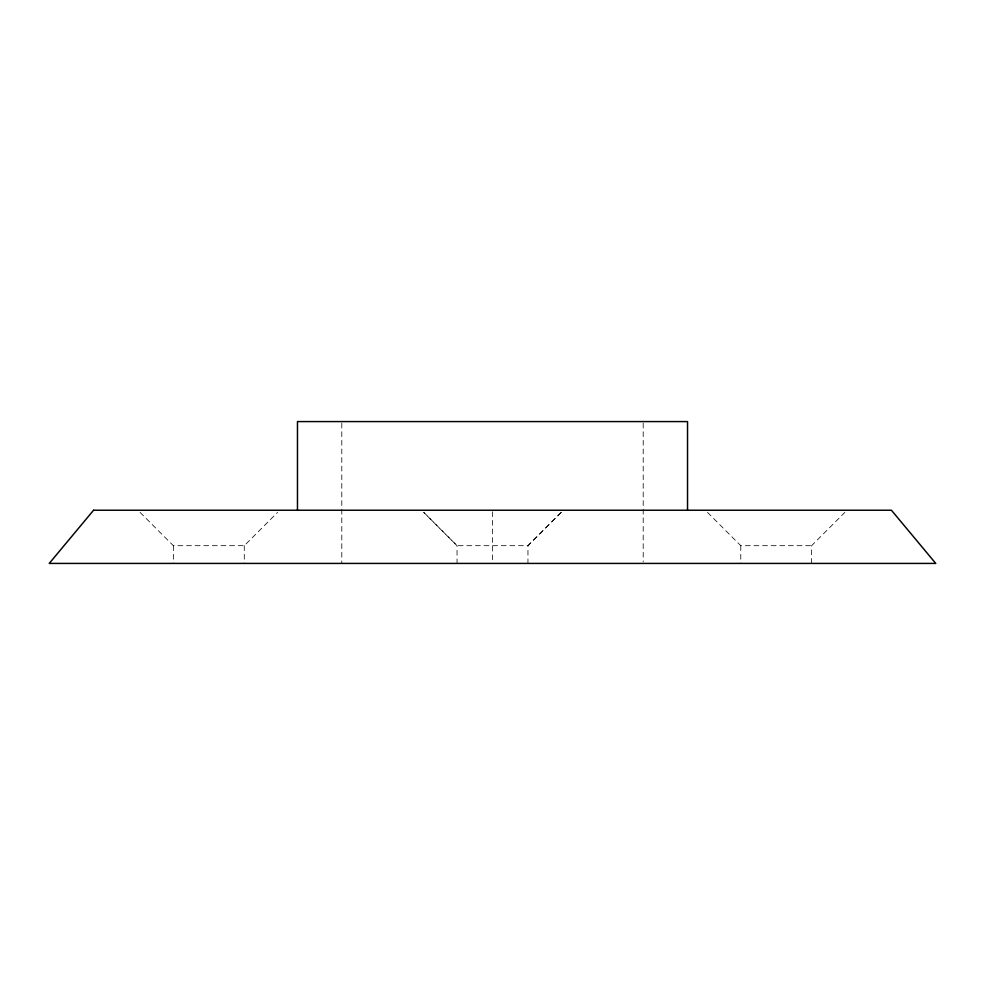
<?xml version="1.0" encoding="UTF-8"?>
<svg xmlns="http://www.w3.org/2000/svg" width="985" height="985" viewBox="0 0 985 985"><rect width="100%" height="100%" fill="white"/><g stroke="black" fill="none" stroke-linecap="round" stroke-linejoin="round"><path stroke-width="0.74" stroke-dasharray="4.92 3.69" d="M561.179 512.385L527.96 545.69L527.96 563.42M811.591 563.42L811.591 545.69L844.859 512.385M140.055 512.385L173.36 545.69L244.28 545.69L277.585 512.385M561.265 512.385L527.96 545.69L457.04 545.69L423.735 512.385M707.501 512.385L740.769 545.69L811.591 545.69M423.821 512.385L457.04 545.69L457.04 563.42M740.769 545.69L740.769 563.42M643.205 423.107L643.205 561.893M492.5 511.744L492.5 561.906M341.795 423.107L341.795 563.42M244.28 545.69L244.28 563.42M173.36 545.69L173.36 563.42"/><path stroke-width="1.48" d="M687.53 510.23L687.53 421.58L297.47 421.58L297.47 510.23M93.575 510.23L49.25 563.42L935.75 563.42L891.425 510.23L93.575 510.23"/></g></svg>
